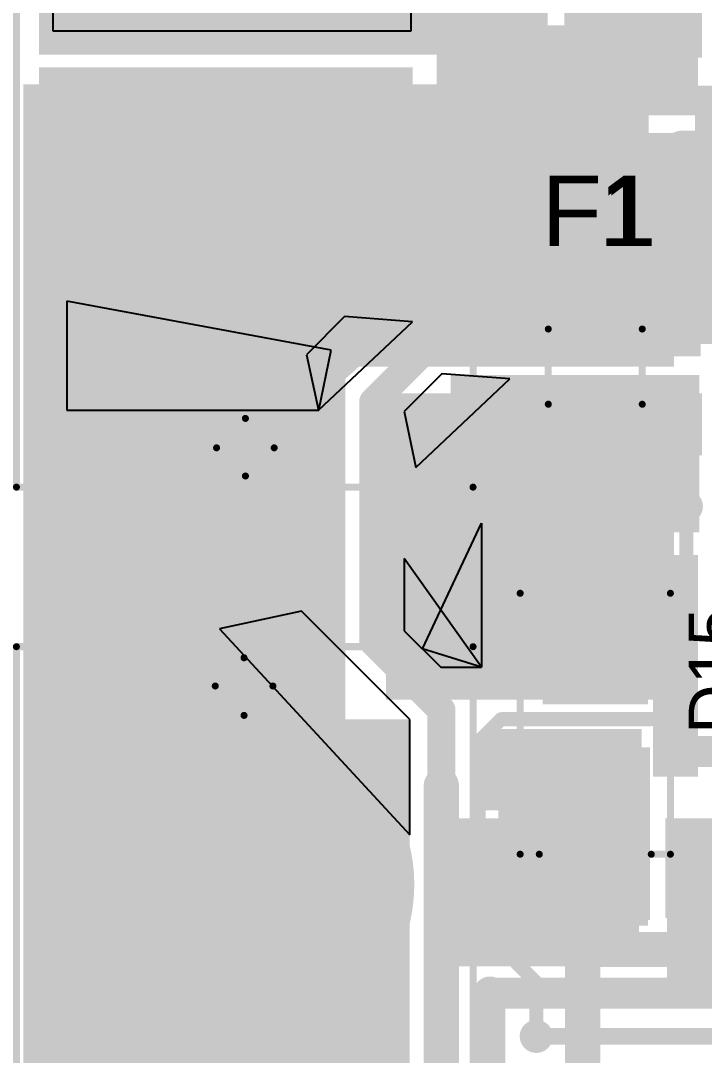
# Model space of a CAD drawing. Header units: millimetres. Extents: x -35.7 to 35.7, y -3.2 to 68.2.
# Drawn here: x -7.72 to 4.64, y 23.61 to 42.32 of the extents above; entities that cross this region are included whole.
import ezdxf

# ---------------------------------------------------------------- set-up
doc = ezdxf.new("R2010")
doc.units = ezdxf.units.MM
for name, color, linetype in [('BottomLayer', 5, 'Continuous'), ('BottomPaste', 16, 'Continuous'), ('BottomSolder', 6, 'Continuous'), ('Mechanical2', 216, 'Continuous'), ('MultiLayer', 9, 'Continuous'), ('PadHoleLayer', 156, 'Continuous'), ('TopLayer', 1, 'Continuous'), ('TopOverlay', 2, 'Continuous'), ('TopPaste', 8, 'Continuous'), ('TopSolder', 216, 'Continuous'), ('ViaHoleLayer', 16, 'Continuous')]:
    doc.layers.add(name, color=color, linetype=linetype)
doc.styles.add('Arial', font='', dxfattribs={"height": 0.2})
doc.styles.get('Arial').set_extended_font_data('Arial')

# ---------------------------------------------------------------- blocks, each defined once
blk = doc.blocks.new('SMA_12')
at = {"layer": 'TopLayer'}
for points in [[(-3.24999858, 0.84999957), (-0.7499985, 0.84999957), (-0.7499985, -0.84999957), (-3.24999858, -0.84999957)], [(0.75000104, 0.84999957), (3.25000112, 0.84999957), (3.25000112, -0.84999957), (0.75000104, -0.84999957)]]:
    blk.add_hatch(color=1, dxfattribs=at).paths.add_polyline_path(points)
at = {"layer": 'TopOverlay'}
for points in [[(-4.445012699999999, -1.4215491), (-3.27801478, -1.4215491), (-3.27801478, 1.4219809), (-4.445012699999999, 1.4219809)], [(-3.29995276, 0.92397072), (-2.59595112, 0.92397072), (-2.59595112, 1.42185644), (-3.29995276, 1.42185644)], [(-3.29995276, -1.42192248), (-2.59595112, -1.42192248), (-2.59595112, -0.9240367599999999), (-3.29995276, -0.9240367599999999)]]:
    blk.add_hatch(color=2, dxfattribs=at).paths.add_polyline_path(points)
at = {"layer": 'TopPaste'}
for points in [[(-3.24999858, 0.84999957), (-0.7499985, 0.84999957), (-0.7499985, -0.84999957), (-3.24999858, -0.84999957)], [(0.75000104, 0.84999957), (3.25000112, 0.84999957), (3.25000112, -0.84999957), (0.75000104, -0.84999957)]]:
    blk.add_hatch(color=8, dxfattribs=at).paths.add_polyline_path(points)
at = {"layer": 'TopSolder'}
for points in [[(-3.35159858, 0.95159957), (-0.6483985, 0.95159957), (-0.6483985, -0.95159957), (-3.35159858, -0.95159957)], [(0.64840104, 0.95159957), (3.35160112, 0.95159957), (3.35160112, -0.95159957), (0.64840104, -0.95159957)]]:
    blk.add_hatch(color=216, dxfattribs=at).paths.add_polyline_path(points)
at = {"layer": 'TopOverlay', "const_width": 0.127}
for points in [[(2.06121, 1.35770874), (-2.65811, 1.35770874)], [(2.06121, 1.01219), (2.06121, 1.35770874)], [(2.06121, -1.35770874), (2.06121, -1.01219)], [(2.06121, -1.35770874), (-2.65811, -1.35770874)]]:
    blk.add_lwpolyline(points, dxfattribs=at)
at = {"layer": 'TopOverlay', "const_width": 0.0635}
for points in [[(-2.68986, 1.35770874, 1), (-2.62636, 1.35770874, 1)], [(2.02946, 1.35770874, 1), (2.09296, 1.35770874, 1)], [(2.02946, 1.35770874, 1), (2.09296, 1.35770874, 1)], [(2.02946, 1.01219, 1), (2.09296, 1.01219, 1)], [(2.02946, -1.01219, 1), (2.09296, -1.01219, 1)], [(-2.68986, -1.35770874, 1), (-2.62636, -1.35770874, 1)], [(2.02946, -1.35770874, 1), (2.09296, -1.35770874, 1)], [(2.02946, -1.35770874, 1), (2.09296, -1.35770874, 1)]]:
    blk.add_lwpolyline(points, format="xyb", close=True, dxfattribs=at)
blk = doc.blocks.new('RES0603_B_43')
at = {"layer": 'BottomLayer'}
for points in [[(-1.143, -0.4445), (-1.143, 0.4445), (-0.3809999999999999, 0.4445), (-0.3809999999999999, -0.4445)], [(0.3809999999999999, -0.4445), (0.3809999999999999, 0.4445), (1.143, 0.4445), (1.143, -0.4445)]]:
    blk.add_hatch(color=5, dxfattribs=at).paths.add_polyline_path(points)
at = {"layer": 'BottomPaste'}
for points in [[(-1.143, -0.4445), (-1.143, 0.4445), (-0.3809999999999999, 0.4445), (-0.3809999999999999, -0.4445)], [(0.3809999999999999, -0.4445), (0.3809999999999999, 0.4445), (1.143, 0.4445), (1.143, -0.4445)]]:
    blk.add_hatch(color=16, dxfattribs=at).paths.add_polyline_path(points)
at = {"layer": 'BottomSolder'}
for points in [[(-1.2446, -0.5460999999999999), (-1.2446, 0.5460999999999999), (-0.2794, 0.5460999999999999), (-0.2794, -0.5460999999999999)], [(0.2794, -0.5460999999999999), (0.2794, 0.5460999999999999), (1.2446, 0.5460999999999999), (1.2446, -0.5460999999999999)]]:
    blk.add_hatch(color=6, dxfattribs=at).paths.add_polyline_path(points)
blk = doc.blocks.new('RES0603_B_45')
at = {"layer": 'BottomLayer'}
for points in [[(-1.143, -0.4445), (-1.143, 0.4445), (-0.3809999999999999, 0.4445), (-0.3809999999999999, -0.4445)], [(0.3809999999999999, -0.4445), (0.3809999999999999, 0.4445), (1.143, 0.4445), (1.143, -0.4445)]]:
    blk.add_hatch(color=5, dxfattribs=at).paths.add_polyline_path(points)
at = {"layer": 'BottomPaste'}
for points in [[(-1.143, -0.4445), (-1.143, 0.4445), (-0.3809999999999999, 0.4445), (-0.3809999999999999, -0.4445)], [(0.3809999999999999, -0.4445), (0.3809999999999999, 0.4445), (1.143, 0.4445), (1.143, -0.4445)]]:
    blk.add_hatch(color=16, dxfattribs=at).paths.add_polyline_path(points)
at = {"layer": 'BottomSolder'}
for points in [[(-1.2446, -0.5460999999999999), (-1.2446, 0.5460999999999999), (-0.2794, 0.5460999999999999), (-0.2794, -0.5460999999999999)], [(0.2794, -0.5460999999999999), (0.2794, 0.5460999999999999), (1.2446, 0.5460999999999999), (1.2446, -0.5460999999999999)]]:
    blk.add_hatch(color=6, dxfattribs=at).paths.add_polyline_path(points)
blk = doc.blocks.new('CRS01_TE85L_Q_M__B_62')
at = {"layer": 'BottomLayer'}
for points in [[(-1.99999727, 0.6000000699999999), (-0.79999713, 0.6000000699999999), (-0.79999713, -0.6000000699999999), (-1.99999727, -0.6000000699999999)], [(0.8000022099999999, 0.6000000699999999), (2.00000235, 0.6000000699999999), (2.00000235, -0.6000000699999999), (0.8000022099999999, -0.6000000699999999)]]:
    blk.add_hatch(color=5, dxfattribs=at).paths.add_polyline_path(points)
at = {"layer": 'BottomPaste'}
for points in [[(-1.99999727, 0.6000000699999999), (-0.79999713, 0.6000000699999999), (-0.79999713, -0.6000000699999999), (-1.99999727, -0.6000000699999999)], [(0.8000022099999999, 0.6000000699999999), (2.00000235, 0.6000000699999999), (2.00000235, -0.6000000699999999), (0.8000022099999999, -0.6000000699999999)]]:
    blk.add_hatch(color=16, dxfattribs=at).paths.add_polyline_path(points)
at = {"layer": 'BottomSolder'}
for points in [[(-2.10159727, 0.7016000699999999), (-0.69839713, 0.7016000699999999), (-0.69839713, -0.7016000699999999), (-2.10159727, -0.7016000699999999)], [(0.69840221, 0.7016000699999999), (2.10160235, 0.7016000699999999), (2.10160235, -0.7016000699999999), (0.69840221, -0.7016000699999999)]]:
    blk.add_hatch(color=6, dxfattribs=at).paths.add_polyline_path(points)
blk = doc.blocks.new('CRS01_TE85L_Q_M__B_63')
at = {"layer": 'BottomLayer'}
for points in [[(-1.99999727, 0.6000000699999999), (-0.79999713, 0.6000000699999999), (-0.79999713, -0.6000000699999999), (-1.99999727, -0.6000000699999999)], [(0.8000022099999999, 0.6000000699999999), (2.00000235, 0.6000000699999999), (2.00000235, -0.6000000699999999), (0.8000022099999999, -0.6000000699999999)]]:
    blk.add_hatch(color=5, dxfattribs=at).paths.add_polyline_path(points)
at = {"layer": 'BottomPaste'}
for points in [[(-1.99999727, 0.6000000699999999), (-0.79999713, 0.6000000699999999), (-0.79999713, -0.6000000699999999), (-1.99999727, -0.6000000699999999)], [(0.8000022099999999, 0.6000000699999999), (2.00000235, 0.6000000699999999), (2.00000235, -0.6000000699999999), (0.8000022099999999, -0.6000000699999999)]]:
    blk.add_hatch(color=16, dxfattribs=at).paths.add_polyline_path(points)
at = {"layer": 'BottomSolder'}
for points in [[(-2.10159727, 0.7016000699999999), (-0.69839713, 0.7016000699999999), (-0.69839713, -0.7016000699999999), (-2.10159727, -0.7016000699999999)], [(0.69840221, 0.7016000699999999), (2.10160235, 0.7016000699999999), (2.10160235, -0.7016000699999999), (0.69840221, -0.7016000699999999)]]:
    blk.add_hatch(color=6, dxfattribs=at).paths.add_polyline_path(points)
blk = doc.blocks.new('0685H9150_01_82')
at = {"layer": 'TopLayer'}
for points in [[(-2.05800071, 0.9099994499999999), (-0.99800029, 0.9099994499999999), (-0.99800029, -0.9099994499999999), (-2.05800071, -0.9099994499999999)], [(0.99800029, 0.9099994499999999), (2.05800071, 0.9099994499999999), (2.05800071, -0.9099994499999999), (0.99800029, -0.9099994499999999)]]:
    blk.add_hatch(color=1, dxfattribs=at).paths.add_polyline_path(points)
at = {"layer": 'TopPaste'}
for points in [[(-2.05800071, 0.9099994499999999), (-0.99800029, 0.9099994499999999), (-0.99800029, -0.9099994499999999), (-2.05800071, -0.9099994499999999)], [(0.99800029, 0.9099994499999999), (2.05800071, 0.9099994499999999), (2.05800071, -0.9099994499999999), (0.99800029, -0.9099994499999999)]]:
    blk.add_hatch(color=8, dxfattribs=at).paths.add_polyline_path(points)
at = {"layer": 'TopSolder'}
for points in [[(-2.15960071, 1.01159945), (-0.8964002899999999, 1.01159945), (-0.8964002899999999, -1.01159945), (-2.15960071, -1.01159945)], [(0.8964002899999999, 1.01159945), (2.15960071, 1.01159945), (2.15960071, -1.01159945), (0.8964002899999999, -1.01159945)]]:
    blk.add_hatch(color=216, dxfattribs=at).paths.add_polyline_path(points)
at = {"layer": 'TopOverlay', "const_width": 0.127}
for points in [[(-0.68000118, 0.84920074), (0.68000118, 0.84920074)], [(-0.68000118, -0.84920074), (0.68000118, -0.84920074)]]:
    blk.add_lwpolyline(points, dxfattribs=at)
at = {"layer": 'TopOverlay', "const_width": 0.0635}
for points in [[(-0.7117511799999999, 0.84920074, 1), (-0.64825118, 0.84920074, 1)], [(0.64825118, 0.84920074, 1), (0.7117511799999999, 0.84920074, 1)], [(-0.7117511799999999, -0.84920074, 1), (-0.64825118, -0.84920074, 1)], [(0.64825118, -0.84920074, 1), (0.7117511799999999, -0.84920074, 1)]]:
    blk.add_lwpolyline(points, format="xyb", close=True, dxfattribs=at)
at = {"layer": 'TopOverlay'}
blk.add_text('F1', height=1.27, rotation=-90, dxfattribs=at).set_placement((2.18237816, 0.9652))
blk = doc.blocks.new('PRT_10474_134')
at = {"layer": 'BottomLayer'}
h = blk.add_hatch(color=5, dxfattribs=at)
edge = h.paths.add_edge_path()
edge.add_arc((-3.60000042, 0), 2.89999928, 0, 360)
h = blk.add_hatch(color=5, dxfattribs=at)
edge = h.paths.add_edge_path()
edge.add_arc((3.60000042, 0), 2.89999928, 0, 360)
at = {"layer": 'BottomSolder'}
h = blk.add_hatch(color=6, dxfattribs=at)
edge = h.paths.add_edge_path()
edge.add_arc((-3.60000042, 0), 3.00159928, 0, 360)
h = blk.add_hatch(color=6, dxfattribs=at)
edge = h.paths.add_edge_path()
edge.add_arc((3.60000042, 0), 3.00159928, 0, 360)
at = {"layer": 'MultiLayer'}
h = blk.add_hatch(color=9, dxfattribs=at)
edge = h.paths.add_edge_path()
edge.add_arc((-3.60000042, 0), 2.89999928, 0, 360)
h = blk.add_hatch(color=9, dxfattribs=at)
edge = h.paths.add_edge_path()
edge.add_arc((3.60000042, 0), 2.89999928, 0, 360)
at = {"layer": 'PadHoleLayer'}
h = blk.add_hatch(color=156, dxfattribs=at)
edge = h.paths.add_edge_path()
edge.add_arc((-3.60000042, 0), 2.30000048, 0, 360)
h = blk.add_hatch(color=156, dxfattribs=at)
edge = h.paths.add_edge_path()
edge.add_arc((3.60000042, 0), 2.30000048, 0, 360)
at = {"layer": 'TopLayer'}
h = blk.add_hatch(color=1, dxfattribs=at)
edge = h.paths.add_edge_path()
edge.add_arc((-3.60000042, 0), 2.89999928, 0, 360)
h = blk.add_hatch(color=1, dxfattribs=at)
edge = h.paths.add_edge_path()
edge.add_arc((3.60000042, 0), 2.89999928, 0, 360)
at = {"layer": 'TopSolder'}
h = blk.add_hatch(color=216, dxfattribs=at)
edge = h.paths.add_edge_path()
edge.add_arc((-3.60000042, 0), 3.00159928, 0, 360)
h = blk.add_hatch(color=216, dxfattribs=at)
edge = h.paths.add_edge_path()
edge.add_arc((3.60000042, 0), 3.00159928, 0, 360)
at = {"layer": 'TopOverlay', "const_width": 0.127}
for points in [[(-6.7564, 2.7686), (-5.334, 4.191)], [(7.899399999999999, 4.191), (-5.334, 4.191)], [(7.899399999999999, -4.064), (7.899399999999999, 4.191)], [(-8.0772, 1.4478), (-6.7564, 2.7686)], [(-8.0772, -1.3208), (-8.0772, 1.4478)], [(7.188199999999999, -0.44588176), (7.188199999999999, 0.59551824)], [(-6.65679136, 0.0762), (-7.69819136, 0.0762)], [(7.69819136, 0.0762), (6.65679136, 0.0762)], [(-6.7564, -2.6416), (-8.0772, -1.3208)], [(-5.334, -4.064), (-6.7564, -2.6416)], [(7.899399999999999, -4.064), (-5.334, -4.064)]]:
    blk.add_lwpolyline(points, dxfattribs=at)
at = {"layer": 'TopOverlay', "const_width": 0.0635}
for points in [[(-5.365749999999999, 4.191, 1), (-5.30225, 4.191, 1)], [(-5.365749999999999, 4.191, 1), (-5.30225, 4.191, 1)], [(7.86765, 4.191, 1), (7.931150000000001, 4.191, 1)], [(7.86765, 4.191, 1), (7.931150000000001, 4.191, 1)], [(-6.788149999999999, 2.7686, 1), (-6.72465, 2.7686, 1)], [(-6.788149999999999, 2.7686, 1), (-6.72465, 2.7686, 1)], [(-8.108949999999998, 1.4478, 1), (-8.045449999999999, 1.4478, 1)], [(-8.108949999999998, 1.4478, 1), (-8.045449999999999, 1.4478, 1)], [(7.15645, 0.59551824, 1), (7.21995, 0.59551824, 1)], [(-7.72994136, 0.0762, 1), (-7.666441359999999, 0.0762, 1)], [(-6.68854136, 0.0762, 1), (-6.62504136, 0.0762, 1)], [(6.62504136, 0.0762, 1), (6.68854136, 0.0762, 1)], [(7.666441359999999, 0.0762, 1), (7.72994136, 0.0762, 1)], [(7.15645, -0.44588176, 1), (7.21995, -0.44588176, 1)], [(-8.108949999999998, -1.3208, 1), (-8.045449999999999, -1.3208, 1)], [(-8.108949999999998, -1.3208, 1), (-8.045449999999999, -1.3208, 1)], [(-6.788149999999999, -2.6416, 1), (-6.72465, -2.6416, 1)], [(-6.788149999999999, -2.6416, 1), (-6.72465, -2.6416, 1)], [(-5.365749999999999, -4.064, 1), (-5.30225, -4.064, 1)], [(-5.365749999999999, -4.064, 1), (-5.30225, -4.064, 1)], [(7.86765, -4.064, 1), (7.931150000000001, -4.064, 1)], [(7.86765, -4.064, 1), (7.931150000000001, -4.064, 1)]]:
    blk.add_lwpolyline(points, format="xyb", close=True, dxfattribs=at)
blk = doc.blocks.new('PRT_10474_135')
at = {"layer": 'BottomLayer'}
h = blk.add_hatch(color=5, dxfattribs=at)
edge = h.paths.add_edge_path()
edge.add_arc((-3.60000042, 0), 2.89999928, 0, 360)
h = blk.add_hatch(color=5, dxfattribs=at)
edge = h.paths.add_edge_path()
edge.add_arc((3.60000042, 0), 2.89999928, 0, 360)
at = {"layer": 'BottomSolder'}
h = blk.add_hatch(color=6, dxfattribs=at)
edge = h.paths.add_edge_path()
edge.add_arc((-3.60000042, 0), 3.00159928, 0, 360)
h = blk.add_hatch(color=6, dxfattribs=at)
edge = h.paths.add_edge_path()
edge.add_arc((3.60000042, 0), 3.00159928, 0, 360)
at = {"layer": 'MultiLayer'}
h = blk.add_hatch(color=9, dxfattribs=at)
edge = h.paths.add_edge_path()
edge.add_arc((-3.60000042, 0), 2.89999928, 0, 360)
h = blk.add_hatch(color=9, dxfattribs=at)
edge = h.paths.add_edge_path()
edge.add_arc((3.60000042, 0), 2.89999928, 0, 360)
at = {"layer": 'PadHoleLayer'}
h = blk.add_hatch(color=156, dxfattribs=at)
edge = h.paths.add_edge_path()
edge.add_arc((-3.60000042, 0), 2.30000048, 0, 360)
h = blk.add_hatch(color=156, dxfattribs=at)
edge = h.paths.add_edge_path()
edge.add_arc((3.60000042, 0), 2.30000048, 0, 360)
at = {"layer": 'TopLayer'}
h = blk.add_hatch(color=1, dxfattribs=at)
edge = h.paths.add_edge_path()
edge.add_arc((-3.60000042, 0), 2.89999928, 0, 360)
h = blk.add_hatch(color=1, dxfattribs=at)
edge = h.paths.add_edge_path()
edge.add_arc((3.60000042, 0), 2.89999928, 0, 360)
at = {"layer": 'TopSolder'}
h = blk.add_hatch(color=216, dxfattribs=at)
edge = h.paths.add_edge_path()
edge.add_arc((-3.60000042, 0), 3.00159928, 0, 360)
h = blk.add_hatch(color=216, dxfattribs=at)
edge = h.paths.add_edge_path()
edge.add_arc((3.60000042, 0), 3.00159928, 0, 360)
at = {"layer": 'TopOverlay', "const_width": 0.127}
for points in [[(-5.334, 4.191), (-6.7564, 2.7686)], [(-5.334, 4.191), (7.899399999999999, 4.191)], [(7.899399999999999, 4.191), (7.899399999999999, -4.064)], [(-6.7564, 2.7686), (-8.0772, 1.4478)], [(-8.0772, 1.4478), (-8.0772, -1.3208)], [(7.188199999999999, 0.59551824), (7.188199999999999, -0.44588176)], [(-7.69819136, 0.0762), (-6.65679136, 0.0762)], [(6.65679136, 0.0762), (7.69819136, 0.0762)], [(-8.0772, -1.3208), (-6.7564, -2.6416)], [(-6.7564, -2.6416), (-5.334, -4.064)], [(-5.334, -4.064), (7.899399999999999, -4.064)]]:
    blk.add_lwpolyline(points, dxfattribs=at)
at = {"layer": 'TopOverlay', "const_width": 0.0635}
for points in [[(-5.365749999999999, 4.191, 1), (-5.30225, 4.191, 1)], [(-5.365749999999999, 4.191, 1), (-5.30225, 4.191, 1)], [(7.86765, 4.191, 1), (7.931150000000001, 4.191, 1)], [(7.86765, 4.191, 1), (7.931150000000001, 4.191, 1)], [(-6.788149999999999, 2.7686, 1), (-6.72465, 2.7686, 1)], [(-6.788149999999999, 2.7686, 1), (-6.72465, 2.7686, 1)], [(-8.108949999999998, 1.4478, 1), (-8.045449999999999, 1.4478, 1)], [(-8.108949999999998, 1.4478, 1), (-8.045449999999999, 1.4478, 1)], [(7.15645, 0.59551824, 1), (7.21995, 0.59551824, 1)], [(-7.72994136, 0.0762, 1), (-7.666441359999999, 0.0762, 1)], [(-6.68854136, 0.0762, 1), (-6.62504136, 0.0762, 1)], [(6.62504136, 0.0762, 1), (6.68854136, 0.0762, 1)], [(7.666441359999999, 0.0762, 1), (7.72994136, 0.0762, 1)], [(7.15645, -0.44588176, 1), (7.21995, -0.44588176, 1)], [(-8.108949999999998, -1.3208, 1), (-8.045449999999999, -1.3208, 1)], [(-8.108949999999998, -1.3208, 1), (-8.045449999999999, -1.3208, 1)], [(-6.788149999999999, -2.6416, 1), (-6.72465, -2.6416, 1)], [(-6.788149999999999, -2.6416, 1), (-6.72465, -2.6416, 1)], [(-5.365749999999999, -4.064, 1), (-5.30225, -4.064, 1)], [(-5.365749999999999, -4.064, 1), (-5.30225, -4.064, 1)], [(7.86765, -4.064, 1), (7.931150000000001, -4.064, 1)], [(7.86765, -4.064, 1), (7.931150000000001, -4.064, 1)]]:
    blk.add_lwpolyline(points, format="xyb", close=True, dxfattribs=at)
blk = doc.blocks.new('RES_2512_B_145')
at = {"layer": 'BottomLayer'}
for points in [[(-4.04999825, 1.70000041), (-2.44999891, 1.70000041), (-2.44999891, -1.70000041), (-4.04999825, -1.70000041)], [(2.45000145, 1.70000041), (4.050000789999999, 1.70000041), (4.050000789999999, -1.70000041), (2.45000145, -1.70000041)]]:
    blk.add_hatch(color=5, dxfattribs=at).paths.add_polyline_path(points)
at = {"layer": 'BottomPaste'}
for points in [[(-4.04999825, 1.70000041), (-2.44999891, 1.70000041), (-2.44999891, -1.70000041), (-4.04999825, -1.70000041)], [(2.45000145, 1.70000041), (4.050000789999999, 1.70000041), (4.050000789999999, -1.70000041), (2.45000145, -1.70000041)]]:
    blk.add_hatch(color=16, dxfattribs=at).paths.add_polyline_path(points)
at = {"layer": 'BottomSolder'}
for points in [[(-4.15159825, 1.80160041), (-2.34839891, 1.80160041), (-2.34839891, -1.80160041), (-4.15159825, -1.80160041)], [(2.34840145, 1.80160041), (4.15160079, 1.80160041), (4.15160079, -1.80160041), (2.34840145, -1.80160041)]]:
    blk.add_hatch(color=6, dxfattribs=at).paths.add_polyline_path(points)
blk = doc.blocks.new('RES_2512_B_146')
at = {"layer": 'BottomLayer'}
for points in [[(-4.04999825, 1.70000041), (-2.44999891, 1.70000041), (-2.44999891, -1.70000041), (-4.04999825, -1.70000041)], [(2.45000145, 1.70000041), (4.050000789999999, 1.70000041), (4.050000789999999, -1.70000041), (2.45000145, -1.70000041)]]:
    blk.add_hatch(color=5, dxfattribs=at).paths.add_polyline_path(points)
at = {"layer": 'BottomPaste'}
for points in [[(-4.04999825, 1.70000041), (-2.44999891, 1.70000041), (-2.44999891, -1.70000041), (-4.04999825, -1.70000041)], [(2.45000145, 1.70000041), (4.050000789999999, 1.70000041), (4.050000789999999, -1.70000041), (2.45000145, -1.70000041)]]:
    blk.add_hatch(color=16, dxfattribs=at).paths.add_polyline_path(points)
at = {"layer": 'BottomSolder'}
for points in [[(-4.15159825, 1.80160041), (-2.34839891, 1.80160041), (-2.34839891, -1.80160041), (-4.15159825, -1.80160041)], [(2.34840145, 1.80160041), (4.15160079, 1.80160041), (4.15160079, -1.80160041), (2.34840145, -1.80160041)]]:
    blk.add_hatch(color=6, dxfattribs=at).paths.add_polyline_path(points)

msp = doc.modelspace()

# ---------------------------------------------------------------- hatches: boundary and pattern name
at = {"layer": 'BottomLayer'}
for points in [[(-0.2032, 40.6146), (4.521199999999999, 40.6146), (4.521199999999999, 42.2402), (-0.2032, 42.2402)], [(-2.2606, 41.47820508), (-7.391399999999999, 41.47820508), (-7.391399999999999, 23.19020508), (-2.2606, 23.19020508)], [(-6.8834, 36.88079999999999), (-0.635, 36.88079999999999), (-0.635, 41.4782), (-6.8834, 41.4782)], [(0.8382, 36.2552361), (4.571999999999999, 36.2552361), (4.571999999999999, 40.2938361), (0.8382, 40.2938361)], [(0.0508, 34.7726), (4.5466, 34.7726), (4.5466, 35.9156), (0.0508, 35.9156)], [(-0.7874, 31.6484), (0.6096, 31.6484), (0.6096, 35.25519999999999), (-0.7874, 35.25519999999999)], [(0.9143999999999999, 33.0697586), (4.5466, 33.0697586), (4.5466, 34.4932), (0.9143999999999999, 34.4932)], [(0.8382, 30.0736), (4.521199999999999, 30.0736), (4.521199999999999, 32.6644), (0.8382, 32.6644)], [(4.52120254, 28.65120254), (4.52120254, 32.20720254), (3.70840254, 32.20720254), (3.70840254, 28.65120254)], [(-0.6858, 29.68856394), (-7.086600000000001, 29.68856394), (-7.086600000000001, 23.18120078), (-0.6858, 23.18120078)], [(3.50520254, 28.04159746), (3.50520254, 29.51480254), (0.66040254, 29.51480254), (0.66040254, 28.04159746)], [(3.45440254, 25.22220254), (3.45440254, 27.81299745999999), (-0.05079746, 27.81299745999999), (-0.05079746, 25.22220254)], [(7.467599999999999, 24.4602), (7.467599999999999, 27.79899952), (3.9624, 27.79899952), (3.9624, 24.4602)]]:
    msp.add_hatch(color=5, dxfattribs=at).paths.add_polyline_path(points)
h = msp.add_hatch(color=5, dxfattribs=at)
edge = h.paths.add_edge_path()
edge.add_arc((4.2418, 39.95419999999999), 0.2999994, 0, 360)
h = msp.add_hatch(color=5, dxfattribs=at)
edge = h.paths.add_edge_path()
edge.add_arc((0.26959814, 35.0774), 0.2999994, 0, 360)
h = msp.add_hatch(color=5, dxfattribs=at)
edge = h.paths.add_edge_path()
edge.add_arc((0.92019628, 35.0774), 0.2999994, 0, 360)
h = msp.add_hatch(color=5, dxfattribs=at)
edge = h.paths.add_edge_path()
edge.add_arc((1.57079442, 35.0774), 0.2999994, 0, 360)
h = msp.add_hatch(color=5, dxfattribs=at)
edge = h.paths.add_edge_path()
edge.add_arc((2.20579442, 35.0774), 0.2999994, 0, 360)
h = msp.add_hatch(color=5, dxfattribs=at)
edge = h.paths.add_edge_path()
edge.add_arc((2.85639256, 35.0774), 0.2999994, 0, 360)
h = msp.add_hatch(color=5, dxfattribs=at)
edge = h.paths.add_edge_path()
edge.add_arc((3.5069907, 35.0774), 0.2999994, 0, 360)
h = msp.add_hatch(color=5, dxfattribs=at)
edge = h.paths.add_edge_path()
edge.add_arc((4.15758884, 35.0774), 0.2999994, 0, 360)
h = msp.add_hatch(color=5, dxfattribs=at)
edge = h.paths.add_edge_path()
edge.add_arc((0.26959814, 34.29200151999999), 0.2999994, 0, 360)
h = msp.add_hatch(color=5, dxfattribs=at)
edge = h.paths.add_edge_path()
edge.add_arc((0.26959814, 33.60820304), 0.2999994, 0, 360)
h = msp.add_hatch(color=5, dxfattribs=at)
edge = h.paths.add_edge_path()
edge.add_arc((4.313199399999999, 33.53969924), 0.2999994, 0, 360)
h = msp.add_hatch(color=5, dxfattribs=at)
edge = h.paths.add_edge_path()
edge.add_arc((0.26959814, 32.92440456), 0.2999994, 0, 360)
h = msp.add_hatch(color=5, dxfattribs=at)
edge = h.paths.add_edge_path()
edge.add_arc((0.26959814, 32.24060608), 0.2999994, 0, 360)
h = msp.add_hatch(color=5, dxfattribs=at)
edge = h.paths.add_edge_path()
edge.add_arc((0.26959814, 31.59000794), 0.2999994, 0, 360)
h = msp.add_hatch(color=5, dxfattribs=at)
edge = h.paths.add_edge_path()
edge.add_arc((0.26959814, 30.9394098), 0.2999994, 0, 360)
h = msp.add_hatch(color=5, dxfattribs=at)
edge = h.paths.add_edge_path()
edge.add_arc((4.1656, 29.109162), 0.2999994, 0, 360)
h = msp.add_hatch(color=5, dxfattribs=at)
edge = h.paths.add_edge_path()
edge.add_arc((1.25440186, 29.0576), 0.2999994, 0, 360)
h = msp.add_hatch(color=5, dxfattribs=at)
edge = h.paths.add_edge_path()
edge.add_arc((1.905, 29.0576), 0.2999994, 0, 360)
h = msp.add_hatch(color=5, dxfattribs=at)
edge = h.paths.add_edge_path()
edge.add_arc((2.55559814, 29.0576), 0.2999994, 0, 360)
h = msp.add_hatch(color=5, dxfattribs=at)
edge = h.paths.add_edge_path()
edge.add_arc((3.20619628, 29.0576), 0.2999994, 0, 360)
h = msp.add_hatch(color=5, dxfattribs=at)
edge = h.paths.add_edge_path()
edge.add_arc((-0.11585194, 28.49504588), 0.2999994, 0, 360)
h = msp.add_hatch(color=5, dxfattribs=at)
edge = h.paths.add_edge_path()
edge.add_arc((1.25440186, 28.3972), 0.2999994, 0, 360)
h = msp.add_hatch(color=5, dxfattribs=at)
edge = h.paths.add_edge_path()
edge.add_arc((1.905, 28.3972), 0.2999994, 0, 360)
h = msp.add_hatch(color=5, dxfattribs=at)
edge = h.paths.add_edge_path()
edge.add_arc((2.55559814, 28.3972), 0.2999994, 0, 360)
h = msp.add_hatch(color=5, dxfattribs=at)
edge = h.paths.add_edge_path()
edge.add_arc((3.20619628, 28.3972), 0.2999994, 0, 360)
h = msp.add_hatch(color=5, dxfattribs=at)
edge = h.paths.add_edge_path()
edge.add_arc((2.4384, 25.527), 0.2999994, 0, 360)
h = msp.add_hatch(color=5, dxfattribs=at)
edge = h.paths.add_edge_path()
edge.add_arc((0.7619999999999999, 24.7396), 0.2999994, 0, 360)
h = msp.add_hatch(color=5, dxfattribs=at)
edge = h.paths.add_edge_path()
edge.add_arc((1.6002, 23.95699806), 0.2999994, 0, 360)
at = {"layer": 'BottomSolder'}
h = msp.add_hatch(color=6, dxfattribs=at)
edge = h.paths.add_edge_path()
edge.add_arc((4.2418, 39.95419999999999), 0.1499997, 0, 360)
h = msp.add_hatch(color=6, dxfattribs=at)
edge = h.paths.add_edge_path()
edge.add_arc((0.26959814, 35.0774), 0.1499997, 0, 360)
h = msp.add_hatch(color=6, dxfattribs=at)
edge = h.paths.add_edge_path()
edge.add_arc((0.92019628, 35.0774), 0.1499997, 0, 360)
h = msp.add_hatch(color=6, dxfattribs=at)
edge = h.paths.add_edge_path()
edge.add_arc((1.57079442, 35.0774), 0.1499997, 0, 360)
h = msp.add_hatch(color=6, dxfattribs=at)
edge = h.paths.add_edge_path()
edge.add_arc((2.20579442, 35.0774), 0.1499997, 0, 360)
h = msp.add_hatch(color=6, dxfattribs=at)
edge = h.paths.add_edge_path()
edge.add_arc((2.85639256, 35.0774), 0.1499997, 0, 360)
h = msp.add_hatch(color=6, dxfattribs=at)
edge = h.paths.add_edge_path()
edge.add_arc((3.5069907, 35.0774), 0.1499997, 0, 360)
h = msp.add_hatch(color=6, dxfattribs=at)
edge = h.paths.add_edge_path()
edge.add_arc((4.15758884, 35.0774), 0.1499997, 0, 360)
h = msp.add_hatch(color=6, dxfattribs=at)
edge = h.paths.add_edge_path()
edge.add_arc((0.26959814, 34.29200151999999), 0.1499997, 0, 360)
h = msp.add_hatch(color=6, dxfattribs=at)
edge = h.paths.add_edge_path()
edge.add_arc((0.26959814, 33.60820304), 0.1499997, 0, 360)
h = msp.add_hatch(color=6, dxfattribs=at)
edge = h.paths.add_edge_path()
edge.add_arc((4.313199399999999, 33.53969924), 0.1499997, 0, 360)
h = msp.add_hatch(color=6, dxfattribs=at)
edge = h.paths.add_edge_path()
edge.add_arc((0.26959814, 32.92440456), 0.1499997, 0, 360)
h = msp.add_hatch(color=6, dxfattribs=at)
edge = h.paths.add_edge_path()
edge.add_arc((0.26959814, 32.24060608), 0.1499997, 0, 360)
h = msp.add_hatch(color=6, dxfattribs=at)
edge = h.paths.add_edge_path()
edge.add_arc((0.26959814, 31.59000794), 0.1499997, 0, 360)
h = msp.add_hatch(color=6, dxfattribs=at)
edge = h.paths.add_edge_path()
edge.add_arc((0.26959814, 30.9394098), 0.1499997, 0, 360)
h = msp.add_hatch(color=6, dxfattribs=at)
edge = h.paths.add_edge_path()
edge.add_arc((1.25440186, 29.0576), 0.1499997, 0, 360)
h = msp.add_hatch(color=6, dxfattribs=at)
edge = h.paths.add_edge_path()
edge.add_arc((1.905, 29.0576), 0.1499997, 0, 360)
h = msp.add_hatch(color=6, dxfattribs=at)
edge = h.paths.add_edge_path()
edge.add_arc((2.55559814, 29.0576), 0.1499997, 0, 360)
h = msp.add_hatch(color=6, dxfattribs=at)
edge = h.paths.add_edge_path()
edge.add_arc((3.20619628, 29.0576), 0.1499997, 0, 360)
h = msp.add_hatch(color=6, dxfattribs=at)
edge = h.paths.add_edge_path()
edge.add_arc((4.1656, 29.109162), 0.1499997, 0, 360)
h = msp.add_hatch(color=6, dxfattribs=at)
edge = h.paths.add_edge_path()
edge.add_arc((-0.11585194, 28.49504588), 0.1499997, 0, 360)
h = msp.add_hatch(color=6, dxfattribs=at)
edge = h.paths.add_edge_path()
edge.add_arc((1.25440186, 28.3972), 0.1499997, 0, 360)
h = msp.add_hatch(color=6, dxfattribs=at)
edge = h.paths.add_edge_path()
edge.add_arc((1.905, 28.3972), 0.1499997, 0, 360)
h = msp.add_hatch(color=6, dxfattribs=at)
edge = h.paths.add_edge_path()
edge.add_arc((2.55559814, 28.3972), 0.1499997, 0, 360)
h = msp.add_hatch(color=6, dxfattribs=at)
edge = h.paths.add_edge_path()
edge.add_arc((3.20619628, 28.3972), 0.1499997, 0, 360)
h = msp.add_hatch(color=6, dxfattribs=at)
edge = h.paths.add_edge_path()
edge.add_arc((2.4384, 25.527), 0.1499997, 0, 360)
h = msp.add_hatch(color=6, dxfattribs=at)
edge = h.paths.add_edge_path()
edge.add_arc((0.7619999999999999, 24.7396), 0.1499997, 0, 360)
h = msp.add_hatch(color=6, dxfattribs=at)
edge = h.paths.add_edge_path()
edge.add_arc((1.6002, 23.95699806), 0.1499997, 0, 360)
at = {"layer": 'TopLayer'}
for points in [[(-7.391399999999999, 41.70679999999999), (1.8034, 41.70679999999999), (1.8034, 46.5074), (-7.391399999999999, 46.5074)], [(2.1082, 41.65599999999999), (4.597399999999999, 41.65599999999999), (4.597399999999999, 44.8818), (2.1082, 44.8818)], [(-7.670799999999999, 36.2204), (3.6322, 36.2204), (3.6322, 41.1734), (-7.670799999999999, 41.1734)], [(4.4704, 36.4744), (8.712200000000001, 36.4744), (8.712200000000001, 41.148), (4.4704, 41.148)], [(-6.8072, 36.068), (4.089399999999999, 36.068), (4.089399999999999, 39.34459999999999), (-6.8072, 39.34459999999999)], [(1.1176, 36.9062), (4.013199999999999, 36.9062), (4.013199999999999, 38.17619999999999), (1.1176, 38.17619999999999)], [(-1.85419746, 28.09239746), (-1.85419746, 37.08399746), (-7.670797459999999, 37.08399746), (-7.670797459999999, 28.09239746)], [(-1.1176, 34.4637995), (4.597399999999999, 34.4637995), (4.597399999999999, 35.58539746), (-1.1176, 35.58539746)], [(-1.1176, 30.0482), (3.759199999999999, 30.0482), (3.759199999999999, 35.5346), (-1.1176, 35.5346)], [(3.759197459999999, 31.2166), (-0.10159746, 31.2166), (-0.10159746, 30.06100159999999), (3.759197459999999, 30.06100159999999)], [(-7.670799999999999, 23.1648), (-0.8128, 23.1648), (-0.8128, 29.58681916), (-7.670799999999999, 29.58681916)], [(0.91371166, 29.18460254), (0.91371166, 26.06040254), (3.65760254, 26.06040254), (3.65760254, 29.18460254)]]:
    msp.add_hatch(color=1, dxfattribs=at).paths.add_polyline_path(points)
h = msp.add_hatch(color=1, dxfattribs=at)
edge = h.paths.add_edge_path()
edge.add_arc((4.2418, 39.95419999999999), 0.2999994, 0, 360)
h = msp.add_hatch(color=1, dxfattribs=at)
edge = h.paths.add_edge_path()
edge.add_arc((0.26959814, 35.0774), 0.2999994, 0, 360)
h = msp.add_hatch(color=1, dxfattribs=at)
edge = h.paths.add_edge_path()
edge.add_arc((0.92019628, 35.0774), 0.2999994, 0, 360)
h = msp.add_hatch(color=1, dxfattribs=at)
edge = h.paths.add_edge_path()
edge.add_arc((1.57079442, 35.0774), 0.2999994, 0, 360)
h = msp.add_hatch(color=1, dxfattribs=at)
edge = h.paths.add_edge_path()
edge.add_arc((2.20579442, 35.0774), 0.2999994, 0, 360)
h = msp.add_hatch(color=1, dxfattribs=at)
edge = h.paths.add_edge_path()
edge.add_arc((2.85639256, 35.0774), 0.2999994, 0, 360)
h = msp.add_hatch(color=1, dxfattribs=at)
edge = h.paths.add_edge_path()
edge.add_arc((3.5069907, 35.0774), 0.2999994, 0, 360)
h = msp.add_hatch(color=1, dxfattribs=at)
edge = h.paths.add_edge_path()
edge.add_arc((4.15758884, 35.0774), 0.2999994, 0, 360)
h = msp.add_hatch(color=1, dxfattribs=at)
edge = h.paths.add_edge_path()
edge.add_arc((0.26959814, 34.29200151999999), 0.2999994, 0, 360)
h = msp.add_hatch(color=1, dxfattribs=at)
edge = h.paths.add_edge_path()
edge.add_arc((0.26959814, 33.60820304), 0.2999994, 0, 360)
h = msp.add_hatch(color=1, dxfattribs=at)
edge = h.paths.add_edge_path()
edge.add_arc((4.313199399999999, 33.53969924), 0.2999994, 0, 360)
h = msp.add_hatch(color=1, dxfattribs=at)
edge = h.paths.add_edge_path()
edge.add_arc((0.26959814, 32.92440456), 0.2999994, 0, 360)
h = msp.add_hatch(color=1, dxfattribs=at)
edge = h.paths.add_edge_path()
edge.add_arc((0.26959814, 32.24060608), 0.2999994, 0, 360)
h = msp.add_hatch(color=1, dxfattribs=at)
edge = h.paths.add_edge_path()
edge.add_arc((0.26959814, 31.59000794), 0.2999994, 0, 360)
h = msp.add_hatch(color=1, dxfattribs=at)
edge = h.paths.add_edge_path()
edge.add_arc((0.26959814, 30.9394098), 0.2999994, 0, 360)
h = msp.add_hatch(color=1, dxfattribs=at)
edge = h.paths.add_edge_path()
edge.add_arc((4.1656, 29.109162), 0.2999994, 0, 360)
h = msp.add_hatch(color=1, dxfattribs=at)
edge = h.paths.add_edge_path()
edge.add_arc((1.25440186, 29.0576), 0.2999994, 0, 360)
h = msp.add_hatch(color=1, dxfattribs=at)
edge = h.paths.add_edge_path()
edge.add_arc((1.905, 29.0576), 0.2999994, 0, 360)
h = msp.add_hatch(color=1, dxfattribs=at)
edge = h.paths.add_edge_path()
edge.add_arc((2.55559814, 29.0576), 0.2999994, 0, 360)
h = msp.add_hatch(color=1, dxfattribs=at)
edge = h.paths.add_edge_path()
edge.add_arc((3.20619628, 29.0576), 0.2999994, 0, 360)
h = msp.add_hatch(color=1, dxfattribs=at)
edge = h.paths.add_edge_path()
edge.add_arc((-0.11585194, 28.49504588), 0.2999994, 0, 360)
h = msp.add_hatch(color=1, dxfattribs=at)
edge = h.paths.add_edge_path()
edge.add_arc((1.25440186, 28.3972), 0.2999994, 0, 360)
h = msp.add_hatch(color=1, dxfattribs=at)
edge = h.paths.add_edge_path()
edge.add_arc((1.905, 28.3972), 0.2999994, 0, 360)
h = msp.add_hatch(color=1, dxfattribs=at)
edge = h.paths.add_edge_path()
edge.add_arc((2.55559814, 28.3972), 0.2999994, 0, 360)
h = msp.add_hatch(color=1, dxfattribs=at)
edge = h.paths.add_edge_path()
edge.add_arc((3.20619628, 28.3972), 0.2999994, 0, 360)
h = msp.add_hatch(color=1, dxfattribs=at)
edge = h.paths.add_edge_path()
edge.add_arc((2.4384, 25.527), 0.2999994, 0, 360)
h = msp.add_hatch(color=1, dxfattribs=at)
edge = h.paths.add_edge_path()
edge.add_arc((0.7619999999999999, 24.7396), 0.2999994, 0, 360)
h = msp.add_hatch(color=1, dxfattribs=at)
edge = h.paths.add_edge_path()
edge.add_arc((1.6002, 23.95699806), 0.2999994, 0, 360)
at = {"layer": 'TopSolder'}
h = msp.add_hatch(color=216, dxfattribs=at)
edge = h.paths.add_edge_path()
edge.add_arc((4.2418, 39.95419999999999), 0.1499997, 0, 360)
h = msp.add_hatch(color=216, dxfattribs=at)
edge = h.paths.add_edge_path()
edge.add_arc((0.26959814, 35.0774), 0.1499997, 0, 360)
h = msp.add_hatch(color=216, dxfattribs=at)
edge = h.paths.add_edge_path()
edge.add_arc((0.92019628, 35.0774), 0.1499997, 0, 360)
h = msp.add_hatch(color=216, dxfattribs=at)
edge = h.paths.add_edge_path()
edge.add_arc((1.57079442, 35.0774), 0.1499997, 0, 360)
h = msp.add_hatch(color=216, dxfattribs=at)
edge = h.paths.add_edge_path()
edge.add_arc((2.20579442, 35.0774), 0.1499997, 0, 360)
h = msp.add_hatch(color=216, dxfattribs=at)
edge = h.paths.add_edge_path()
edge.add_arc((2.85639256, 35.0774), 0.1499997, 0, 360)
h = msp.add_hatch(color=216, dxfattribs=at)
edge = h.paths.add_edge_path()
edge.add_arc((3.5069907, 35.0774), 0.1499997, 0, 360)
h = msp.add_hatch(color=216, dxfattribs=at)
edge = h.paths.add_edge_path()
edge.add_arc((4.15758884, 35.0774), 0.1499997, 0, 360)
h = msp.add_hatch(color=216, dxfattribs=at)
edge = h.paths.add_edge_path()
edge.add_arc((0.26959814, 34.29200151999999), 0.1499997, 0, 360)
h = msp.add_hatch(color=216, dxfattribs=at)
edge = h.paths.add_edge_path()
edge.add_arc((0.26959814, 33.60820304), 0.1499997, 0, 360)
h = msp.add_hatch(color=216, dxfattribs=at)
edge = h.paths.add_edge_path()
edge.add_arc((4.313199399999999, 33.53969924), 0.1499997, 0, 360)
h = msp.add_hatch(color=216, dxfattribs=at)
edge = h.paths.add_edge_path()
edge.add_arc((0.26959814, 32.92440456), 0.1499997, 0, 360)
h = msp.add_hatch(color=216, dxfattribs=at)
edge = h.paths.add_edge_path()
edge.add_arc((0.26959814, 32.24060608), 0.1499997, 0, 360)
h = msp.add_hatch(color=216, dxfattribs=at)
edge = h.paths.add_edge_path()
edge.add_arc((0.26959814, 31.59000794), 0.1499997, 0, 360)
h = msp.add_hatch(color=216, dxfattribs=at)
edge = h.paths.add_edge_path()
edge.add_arc((0.26959814, 30.9394098), 0.1499997, 0, 360)
h = msp.add_hatch(color=216, dxfattribs=at)
edge = h.paths.add_edge_path()
edge.add_arc((1.25440186, 29.0576), 0.1499997, 0, 360)
h = msp.add_hatch(color=216, dxfattribs=at)
edge = h.paths.add_edge_path()
edge.add_arc((1.905, 29.0576), 0.1499997, 0, 360)
h = msp.add_hatch(color=216, dxfattribs=at)
edge = h.paths.add_edge_path()
edge.add_arc((2.55559814, 29.0576), 0.1499997, 0, 360)
h = msp.add_hatch(color=216, dxfattribs=at)
edge = h.paths.add_edge_path()
edge.add_arc((3.20619628, 29.0576), 0.1499997, 0, 360)
h = msp.add_hatch(color=216, dxfattribs=at)
edge = h.paths.add_edge_path()
edge.add_arc((4.1656, 29.109162), 0.1499997, 0, 360)
h = msp.add_hatch(color=216, dxfattribs=at)
edge = h.paths.add_edge_path()
edge.add_arc((-0.11585194, 28.49504588), 0.1499997, 0, 360)
h = msp.add_hatch(color=216, dxfattribs=at)
edge = h.paths.add_edge_path()
edge.add_arc((1.25440186, 28.3972), 0.1499997, 0, 360)
h = msp.add_hatch(color=216, dxfattribs=at)
edge = h.paths.add_edge_path()
edge.add_arc((1.905, 28.3972), 0.1499997, 0, 360)
h = msp.add_hatch(color=216, dxfattribs=at)
edge = h.paths.add_edge_path()
edge.add_arc((2.55559814, 28.3972), 0.1499997, 0, 360)
h = msp.add_hatch(color=216, dxfattribs=at)
edge = h.paths.add_edge_path()
edge.add_arc((3.20619628, 28.3972), 0.1499997, 0, 360)
h = msp.add_hatch(color=216, dxfattribs=at)
edge = h.paths.add_edge_path()
edge.add_arc((2.4384, 25.527), 0.1499997, 0, 360)
h = msp.add_hatch(color=216, dxfattribs=at)
edge = h.paths.add_edge_path()
edge.add_arc((0.7619999999999999, 24.7396), 0.1499997, 0, 360)
h = msp.add_hatch(color=216, dxfattribs=at)
edge = h.paths.add_edge_path()
edge.add_arc((1.6002, 23.95699806), 0.1499997, 0, 360)
at = {"layer": 'ViaHoleLayer'}
h = msp.add_hatch(color=16, dxfattribs=at)
edge = h.paths.add_edge_path()
edge.add_arc((4.2418, 39.95419999999999), 0.1499997, 0, 360)
h = msp.add_hatch(color=16, dxfattribs=at)
edge = h.paths.add_edge_path()
edge.add_arc((0.26959814, 35.0774), 0.1499997, 0, 360)
h = msp.add_hatch(color=16, dxfattribs=at)
edge = h.paths.add_edge_path()
edge.add_arc((0.92019628, 35.0774), 0.1499997, 0, 360)
h = msp.add_hatch(color=16, dxfattribs=at)
edge = h.paths.add_edge_path()
edge.add_arc((1.57079442, 35.0774), 0.1499997, 0, 360)
h = msp.add_hatch(color=16, dxfattribs=at)
edge = h.paths.add_edge_path()
edge.add_arc((2.20579442, 35.0774), 0.1499997, 0, 360)
h = msp.add_hatch(color=16, dxfattribs=at)
edge = h.paths.add_edge_path()
edge.add_arc((2.85639256, 35.0774), 0.1499997, 0, 360)
h = msp.add_hatch(color=16, dxfattribs=at)
edge = h.paths.add_edge_path()
edge.add_arc((3.5069907, 35.0774), 0.1499997, 0, 360)
h = msp.add_hatch(color=16, dxfattribs=at)
edge = h.paths.add_edge_path()
edge.add_arc((4.15758884, 35.0774), 0.1499997, 0, 360)
h = msp.add_hatch(color=16, dxfattribs=at)
edge = h.paths.add_edge_path()
edge.add_arc((0.26959814, 34.29200151999999), 0.1499997, 0, 360)
h = msp.add_hatch(color=16, dxfattribs=at)
edge = h.paths.add_edge_path()
edge.add_arc((0.26959814, 33.60820304), 0.1499997, 0, 360)
h = msp.add_hatch(color=16, dxfattribs=at)
edge = h.paths.add_edge_path()
edge.add_arc((4.313199399999999, 33.53969924), 0.1499997, 0, 360)
h = msp.add_hatch(color=16, dxfattribs=at)
edge = h.paths.add_edge_path()
edge.add_arc((0.26959814, 32.92440456), 0.1499997, 0, 360)
h = msp.add_hatch(color=16, dxfattribs=at)
edge = h.paths.add_edge_path()
edge.add_arc((0.26959814, 32.24060608), 0.1499997, 0, 360)
h = msp.add_hatch(color=16, dxfattribs=at)
edge = h.paths.add_edge_path()
edge.add_arc((0.26959814, 31.59000794), 0.1499997, 0, 360)
h = msp.add_hatch(color=16, dxfattribs=at)
edge = h.paths.add_edge_path()
edge.add_arc((0.26959814, 30.9394098), 0.1499997, 0, 360)
h = msp.add_hatch(color=16, dxfattribs=at)
edge = h.paths.add_edge_path()
edge.add_arc((1.25440186, 29.0576), 0.1499997, 0, 360)
h = msp.add_hatch(color=16, dxfattribs=at)
edge = h.paths.add_edge_path()
edge.add_arc((1.905, 29.0576), 0.1499997, 0, 360)
h = msp.add_hatch(color=16, dxfattribs=at)
edge = h.paths.add_edge_path()
edge.add_arc((2.55559814, 29.0576), 0.1499997, 0, 360)
h = msp.add_hatch(color=16, dxfattribs=at)
edge = h.paths.add_edge_path()
edge.add_arc((3.20619628, 29.0576), 0.1499997, 0, 360)
h = msp.add_hatch(color=16, dxfattribs=at)
edge = h.paths.add_edge_path()
edge.add_arc((4.1656, 29.109162), 0.1499997, 0, 360)
h = msp.add_hatch(color=16, dxfattribs=at)
edge = h.paths.add_edge_path()
edge.add_arc((-0.11585194, 28.49504588), 0.1499997, 0, 360)
h = msp.add_hatch(color=16, dxfattribs=at)
edge = h.paths.add_edge_path()
edge.add_arc((1.25440186, 28.3972), 0.1499997, 0, 360)
h = msp.add_hatch(color=16, dxfattribs=at)
edge = h.paths.add_edge_path()
edge.add_arc((1.905, 28.3972), 0.1499997, 0, 360)
h = msp.add_hatch(color=16, dxfattribs=at)
edge = h.paths.add_edge_path()
edge.add_arc((2.55559814, 28.3972), 0.1499997, 0, 360)
h = msp.add_hatch(color=16, dxfattribs=at)
edge = h.paths.add_edge_path()
edge.add_arc((3.20619628, 28.3972), 0.1499997, 0, 360)
h = msp.add_hatch(color=16, dxfattribs=at)
edge = h.paths.add_edge_path()
edge.add_arc((2.4384, 25.527), 0.1499997, 0, 360)
h = msp.add_hatch(color=16, dxfattribs=at)
edge = h.paths.add_edge_path()
edge.add_arc((0.7619999999999999, 24.7396), 0.1499997, 0, 360)
h = msp.add_hatch(color=16, dxfattribs=at)
edge = h.paths.add_edge_path()
edge.add_arc((1.6002, 23.95699806), 0.1499997, 0, 360)

# ---------------------------------------------------------------- linework, layer by layer
at = {"layer": 'BottomLayer'}
for p, q in [((-0.6604, 42.1386), (-0.6604, 47.11177522)), ((-7.1374, 46.57731096), (-7.1374, 42.1386)), ((-7.1374, 42.1386), (-0.6604, 42.1386)), ((-2.10820254, 36.36708246), (-6.8834, 37.250497)), ((-6.8834, 37.250497), (-6.8834, 35.2806)), ((-1.86391296, 36.97269212), (-2.55360932, 36.2829856)), ((-2.3368, 35.2806), (-0.635, 36.88079999999999)), ((-0.635, 36.88079999999999), (-1.86391296, 36.97269212)), ((-2.3315803, 35.2806), (-2.10820254, 36.36708246)), ((-2.55360932, 36.2829856), (-2.3368, 35.2806)), ((-0.10751566, 35.93491161999999), (-0.7873136399999999, 35.25511364)), ((1.12438942, 35.84601162), (-0.10751566, 35.93491161999999)), ((-0.57741058, 34.24581162), (1.12438942, 35.84601162)), ((-6.8834, 35.2806), (-2.3315803, 35.2806)), ((-0.7873136399999999, 35.25511364), (-0.57741058, 34.24581162)), ((-0.4573473199999999, 30.96274986), (0.6096, 33.23605748)), ((0.6096, 33.23605748), (0.60959746, 30.6324)), ((0.60959746, 30.63269718), (-0.7874, 32.59681568)), ((-0.7874, 32.59681568), (-0.7874, 31.29280254)), ((-2.64611612, 31.64885212), (-4.12785052, 31.32836)), ((-0.6858, 29.68856394), (-2.64611612, 31.64885212)), ((-4.12785052, 31.32836), (-0.6858, 27.60328998)), ((-0.7874, 31.29280254), (-0.12729464, 30.63269718)), ((0.60959746, 30.6324), (-0.4573473199999999, 30.96274986)), ((-0.12729464, 30.63269718), (0.60959746, 30.63269718)), ((-0.6858, 27.60328998), (-0.6858, 29.68856394))]:
    msp.add_line(p, q, dxfattribs=at)
for points, const_width in [([(0.1524, 40.8686), (0.7111999999999999, 41.4274)], 0.508), ([(0.4318, 40.8178), (1.0414, 41.4274)], 0.3809999999999999), ([(0.7111999999999999, 41.4274), (1.0414, 41.4274)], 0.508), ([(1.0414, 41.4274), (2.1717, 41.4274)], 0.508), ([(0.1016, 37.5352183), (0.1016, 40.8686)], 0.5588), ([(-1.3462, 35.433), (-0.36114482, 36.41805518)], 0.508), ([(-1.3462, 31.0896), (-1.3462, 35.433)], 0.508), ([(-1.3462, 31.0896), (-0.11585194, 29.85925194)], 0.508), ([(-0.11585194, 28.49504588), (-0.11585194, 29.85925194)], 0.508), ([(1.328039, 26.967561), (1.328039, 26.99899858)], 0.5588), ([(1.658239, 26.99899858), (1.68919906, 26.99899858)], 0.5588), ([(1.68919906, 26.99899858), (2.0638008, 26.62439684)], 0.5588), ([(2.0638008, 26.62439684), (2.1146008, 26.62439684)], 0.5588), ([(0.7874, 24.73959746), (5.257797459999999, 24.73959746)], 0.5588), ([(1.6002, 23.95699806), (9.880597459999999, 23.95699806)], 0.3048)]:
    msp.add_lwpolyline(points, dxfattribs=dict(at, const_width=const_width))
for points, const_width in [([(0.5841999999999999, 41.4274, 1), (0.8382, 41.4274, 1)], 0.254), ([(0.5841999999999999, 41.4274, 1), (0.8382, 41.4274, 1)], 0.254), ([(0.9143999999999999, 41.4274, 1), (1.1684, 41.4274, 1)], 0.254), ([(0.9143999999999999, 41.4274, 1), (1.1684, 41.4274, 1)], 0.254), ([(0.9461499999999999, 41.4274, 1), (1.13665, 41.4274, 1)], 0.1905), ([(2.0447, 41.4274, 1), (2.2987, 41.4274, 1)], 0.254), ([(-0.0381, 40.8686, 1), (0.2413, 40.8686, 1)], 0.2794), ([(0.0254, 40.8686, 1), (0.2794, 40.8686, 1)], 0.254), ([(0.33655, 40.8178, 1), (0.52705, 40.8178, 1)], 0.1905), ([(-0.0381, 37.5352183, 1), (0.2413, 37.5352183, 1)], 0.2794), ([(-0.0254, 37.5352183, 1), (0.2286, 37.5352183, 1)], 0.254), ([(-0.48814482, 36.41805772, 1), (-0.23414482, 36.41805772, 1)], 0.254), ([(-0.48814482, 36.41805518, 1), (-0.23414482, 36.41805518, 1)], 0.254), ([(-1.4732, 35.433, 1), (-1.2192, 35.433, 1)], 0.254), ([(-1.4732, 35.433, 1), (-1.2192, 35.433, 1)], 0.254), ([(-1.4732, 31.0896, 1), (-1.2192, 31.0896, 1)], 0.254), ([(-1.4732, 31.0896, 1), (-1.2192, 31.0896, 1)], 0.254), ([(-0.24285194, 29.85925194, 1), (0.01114806, 29.85925194, 1)], 0.254), ([(-0.24285194, 29.85925194, 1), (0.01114806, 29.85925194, 1)], 0.254), ([(-0.24285194, 28.49504588, 1), (0.01114806, 28.49504588, 1)], 0.254), ([(1.188339, 26.99899858, 1), (1.467739, 26.99899858, 1)], 0.2794), ([(1.188339, 26.967561, 1), (1.467739, 26.967561, 1)], 0.2794), ([(1.518539, 26.99899858, 1), (1.797939, 26.99899858, 1)], 0.2794), ([(1.54949906, 26.99899858, 1), (1.82889906, 26.99899858, 1)], 0.2794), ([(1.54949906, 26.99899858, 1), (1.82889906, 26.99899858, 1)], 0.2794), ([(1.9241008, 26.62439684, 1), (2.2035008, 26.62439684, 1)], 0.2794), ([(1.9241008, 26.62439684, 1), (2.2035008, 26.62439684, 1)], 0.2794), ([(1.9749008, 26.62439684, 1), (2.2543008, 26.62439684, 1)], 0.2794), ([(0.6476999999999999, 24.73959746, 1), (0.9270999999999999, 24.73959746, 1)], 0.2794), ([(1.524, 23.95699806, 1), (1.6764, 23.95699806, 1)], 0.1524)]:
    msp.add_lwpolyline(points, format="xyb", close=True, dxfattribs=dict(at, const_width=const_width))
at = {"layer": 'BottomLayer', "const_width": 0.508}
msp.add_lwpolyline([(0.1016, 37.5352183, -0.198912367379658), (-0.36114482, 36.41805772)], format="xyb", dxfattribs=at)
at = {"layer": 'Mechanical2', "const_width": 0.3809999999999999}
msp.add_lwpolyline([(35.50000012, 32.5000112, 1), (-35.50000012, 32.5000112, 1)], format="xyb", close=True, dxfattribs=at)
at = {"layer": 'TopLayer'}
for points, const_width in [([(4.2418, 39.95419999999999), (6.400799999999999, 39.95419999999999)], 0.7619999999999999), ([(-4.191, 37.5506361), (-4.1755822, 37.5352183)], 1.27), ([(-4.1755822, 37.5352183), (1.3307822, 37.5352183)], 1.27), ([(-4.59015592, 37.37303676), (-4.54325482, 37.32613566)], 0.5588), ([(4.313199399999999, 30.25619806), (4.313199399999999, 33.53969924)], 0.254), ([(0.5588, 29.2862), (0.9652, 29.6926)], 0.254), ([(0.9652, 29.6926), (3.664511339999999, 29.6926)], 0.254), ([(0.5588, 25.97172352), (0.5588, 29.2862)], 0.254), ([(4.1656, 29.109162), (7.792999399999999, 29.109162)], 0.5588), ([(-0.11585194, 23.241), (-0.11585194, 28.49504588)], 0.635), ([(0.5588, 25.97172352), (1.6002, 24.93032352)], 0.254), ([(2.4384, 25.527), (5.424896439999999, 25.527)], 0.635), ([(2.4384, 20.35223514), (2.4384, 25.527)], 0.635), ([(0.7619999999999999, 17.5514), (0.7619999999999999, 24.7396)], 0.5588), ([(1.6002, 23.95699806), (1.6002, 24.93032352)], 0.254)]:
    msp.add_lwpolyline(points, dxfattribs=dict(at, const_width=const_width))
for points, const_width in [([(4.051299999999999, 39.95419999999999, 1), (4.4323, 39.95419999999999, 1)], 0.3809999999999999), ([(-4.5085, 37.5506361, 1), (-3.873499999999999, 37.5506361, 1)], 0.635), ([(-4.4930822, 37.5352183, 1), (-3.8580822, 37.5352183, 1)], 0.635), ([(-4.4930822, 37.5352183, 1), (-3.8580822, 37.5352183, 1)], 0.635), ([(1.0132822, 37.5352183, 1), (1.6482822, 37.5352183, 1)], 0.635), ([(-4.72985592, 37.37303676, 1), (-4.45045592, 37.37303676, 1)], 0.2794), ([(-4.68295482, 37.32613566, 1), (-4.40355482, 37.32613566, 1)], 0.2794), ([(4.249699399999999, 33.53969924, 1), (4.3766994, 33.53969924, 1)], 0.127), ([(4.249699399999999, 30.25619806, 1), (4.3766994, 30.25619806, 1)], 0.127), ([(4.249699399999999, 30.25619806, 1), (4.3766994, 30.25619806, 1)], 0.127), ([(4.101216079999999, 29.89918836, 1), (4.22821608, 29.89918836, 1)], 0.127), ([(4.101216079999999, 29.89918836, 1), (4.22821608, 29.89918836, 1)], 0.127), ([(0.9016999999999998, 29.6926, 1), (1.0287, 29.6926, 1)], 0.127), ([(0.9016999999999998, 29.6926, 1), (1.0287, 29.6926, 1)], 0.127), ([(3.60101134, 29.6926, 1), (3.72801134, 29.6926, 1)], 0.127), ([(3.60101134, 29.69259746, 1), (3.72801134, 29.69259746, 1)], 0.127), ([(0.4953, 29.2862, 1), (0.6223, 29.2862, 1)], 0.127), ([(0.4953, 29.2862, 1), (0.6223, 29.2862, 1)], 0.127), ([(4.0259, 29.109162, 1), (4.3053, 29.109162, 1)], 0.2794), ([(-0.27460194, 28.49504588, 1), (0.04289805999999999, 28.49504588, 1)], 0.3175), ([(0.4953, 25.97172352, 1), (0.6223, 25.97172352, 1)], 0.127), ([(0.4953, 25.97172352, 1), (0.6223, 25.97172352, 1)], 0.127), ([(2.27965, 25.527, 1), (2.59715, 25.527, 1)], 0.3175), ([(2.27965, 25.527, 1), (2.59715, 25.527, 1)], 0.3175), ([(0.6223, 24.7396, 1), (0.9016999999999998, 24.7396, 1)], 0.2794), ([(1.5367, 24.93032352, 1), (1.6637, 24.93032352, 1)], 0.127), ([(1.5367, 24.93032352, 1), (1.6637, 24.93032352, 1)], 0.127), ([(1.5367, 23.95699806, 1), (1.6637, 23.95699806, 1)], 0.127)]:
    msp.add_lwpolyline(points, format="xyb", close=True, dxfattribs=dict(at, const_width=const_width))
at = {"layer": 'TopLayer', "const_width": 0.254}
for points in [[(4.313199399999999, 30.25619806, -0.1996634977657546), (4.16471608, 29.89918836)], [(4.16471608, 29.89918836, -0.198379037470663), (3.664511339999999, 29.69259746)]]:
    msp.add_lwpolyline(points, format="xyb", dxfattribs=at)

# ---------------------------------------------------------------- block references
for name, p, rotation in [('PRT_10474_134', (-3.7338, 41.78819938), 270), ('CRS01_TE85L_Q_M__B_63', (3.1496, 40.00516764), 270), ('RES0603_B_45', (1.4224, 40.6146), 90), ('0685H9150_01_82', (2.667, 36.068), 90), ('CRS01_TE85L_Q_M__B_62', (3.15047376, 32.3088), 270), ('RES0603_B_43', (1.4224, 32.89299999999999), 90), ('SMA_12', (2.667, 29.31159999999999), 270), ('PRT_10474_135', (-3.606799999999999, 23.1043988), 90), ('RES_2512_B_145', (1.658239, 23.749), 270), ('RES_2512_B_146', (5.7367678, 23.749), 270)]:
    msp.add_blockref(name, p, dxfattribs=dict(rotation=rotation))

# ---------------------------------------------------------------- texts
at = {"layer": 'TopOverlay', "style": 'Arial'}
msp.add_text('F1', height=1.27, dxfattribs=at).set_placement((1.7018, 38.25037816))
msp.add_text('D15', height=0.889, rotation=90, dxfattribs=at).set_placement((5.244609779999999, 29.42416772))

doc.saveas('drawing.dxf')
